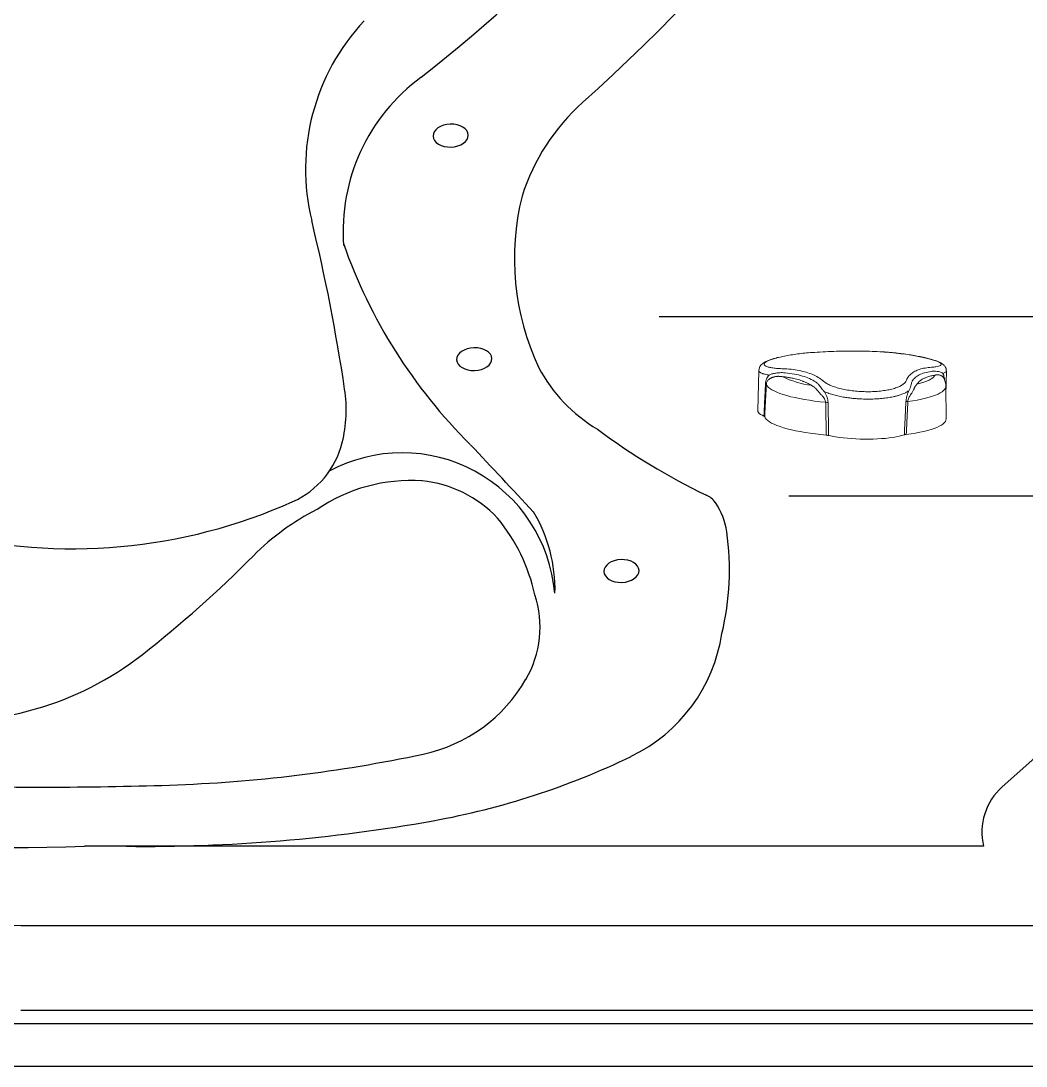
# Model space of a CAD drawing. Extents: x 409 to 498, y 628 to 778.
# Drawn here: x 431.83 to 446.1, y 645.46 to 660.31 of the extents above; entities that cross this region are included whole.
import ezdxf

# ---------------------------------------------------------------- set-up
doc = ezdxf.new("R2010")
doc.units = 0
doc.header["$MEASUREMENT"] = 0
doc.layers.add('1', color=4, linetype='Continuous')

# ---------------------------------------------------------------- blocks, each defined once
blk = doc.blocks.new('2011PULSE')
at = {"layer": '1', "color": 2, "linetype": 'Continuous'}
blk.add_line((56.686, 10.648), (32.314, 10.648), dxfattribs=at)
at = {"layer": '1', "color": 3, "lineweight": 5}
for p, q in [((34.521, 10.144), (34.513, 10.144)), ((35.542, 10.147), (35.452, 10.153)), ((33.73, 9.887), (33.718, 9.313)), ((36.388, 9.542), (36.395, 9.88)), ((36.39, 9.198), (36.387, 9.662))]:
    blk.add_line(p, q, dxfattribs=at)
at = {"layer": '1', "color": 3, "linetype": 'Continuous'}
for p, q in [((54.841, 8.1), (34.159, 8.1)), ((39.223, 5.787), (37.189, 3.969)), ((24.994, 3.125), (24.154, 3.125)), ((36.925, 3.125), (24.994, 3.125)), ((23.25, 2), (38.113, 2)), ((23.25, 0.793), (65.75, 0.793))]:
    blk.add_line(p, q, dxfattribs=at)
at = {"layer": '1', "linetype": 'Continuous'}
blk.add_lwpolyline([(7.75, 0), (81.25, 0, 0.414214), (89, 7.75), (89, 81.25, 0.414214), (81.25, 89), (7.75, 89, 0.414214), (0, 81.25), (0, 7.75, 0.414214), (7.75, 0)], format="xyb", dxfattribs=at)
at = {"layer": '1', "color": 3, "linetype": 'Continuous'}
blk.add_lwpolyline([(7.75, 0.606), (81.244, 0.606, 0.414214), (88.394, 7.756), (88.394, 81.244, 0.414214), (81.244, 88.394), (7.756, 88.394, 0.414214), (0.606, 81.244), (0.606, 7.75, 0.413713)], format="xyb", close=True, dxfattribs=at)
at = {"layer": '1', "color": 3, "lineweight": 5, "flags": 128}
for points in [[(34.511, 10.143), (34.513, 10.144), (34.513, 10.144)], [(36.394, 9.88), (36.391, 9.913), (36.378, 9.94), (36.367, 9.956), (36.359, 9.964), (36.349, 9.972), (36.335, 9.982), (36.315, 9.994), (36.286, 10.007), (36.247, 10.022), (36.194, 10.039), (36.125, 10.058), (36.039, 10.077), (35.972, 10.091), (35.898, 10.104), (35.816, 10.116), (35.75, 10.125), (35.682, 10.133), (35.612, 10.141), (35.54, 10.147)], [(33.952, 10.057), (33.945, 10.055), (33.901, 10.041), (33.856, 10.024), (33.819, 10.007), (33.786, 9.985), (33.764, 9.965), (33.746, 9.941), (33.734, 9.912), (33.731, 9.888)], [(36.23, 9.82), (36.219, 9.802), (36.203, 9.784), (36.18, 9.767), (36.151, 9.75), (36.116, 9.734), (36.075, 9.719), (36.028, 9.704), (35.977, 9.69)], [(33.838, 9.687), (33.849, 9.668), (33.865, 9.65), (33.887, 9.632), (33.914, 9.613), (33.947, 9.596), (33.985, 9.578), (34.028, 9.561), (34.075, 9.545), (34.127, 9.529), (34.184, 9.514), (34.245, 9.5), (34.309, 9.487), (34.378, 9.474), (34.449, 9.463), (34.523, 9.452), (34.6, 9.443), (34.68, 9.434)], [(35.848, 9.446), (35.916, 9.456), (35.98, 9.466), (36.041, 9.478), (36.097, 9.491), (36.149, 9.505), (36.196, 9.519), (36.238, 9.534), (36.276, 9.55), (36.308, 9.567), (36.335, 9.584), (36.356, 9.601), (36.372, 9.619), (36.383, 9.637), (36.387, 9.656), (36.387, 9.662)], [(33.718, 9.313), (33.719, 9.304), (33.725, 9.29), (33.737, 9.277), (33.754, 9.263), (33.776, 9.25), (33.803, 9.238)], [(34.689, 8.967), (34.611, 8.975), (34.534, 8.984), (34.46, 8.994), (34.388, 9.005), (34.319, 9.017), (34.254, 9.029), (34.193, 9.043), (34.135, 9.058), (34.081, 9.073), (34.032, 9.088), (33.987, 9.105), (33.947, 9.122), (33.912, 9.139), (33.882, 9.157), (33.857, 9.175), (33.837, 9.193), (33.823, 9.211), (33.814, 9.229)], [(36.39, 9.198), (36.388, 9.181), (36.38, 9.163), (36.366, 9.145), (36.348, 9.128), (36.324, 9.111), (36.294, 9.094), (36.26, 9.078), (36.221, 9.063), (36.177, 9.048), (36.128, 9.034), (36.075, 9.021), (36.018, 9.009), (35.957, 8.997), (35.893, 8.987), (35.825, 8.978)], [(34.723, 8.962), (34.771, 8.952), (34.821, 8.943), (34.875, 8.935), (34.931, 8.928), (34.989, 8.923), (35.049, 8.918), (35.11, 8.914), (35.171, 8.912), (35.233, 8.911), (35.295, 8.911), (35.356, 8.912), (35.416, 8.914), (35.474, 8.918), (35.53, 8.922), (35.583, 8.928), (35.633, 8.935), (35.68, 8.943), (35.724, 8.952), (35.763, 8.961), (35.797, 8.972)]]:
    blk.add_lwpolyline(points, dxfattribs=at)
at = {"layer": '1', "color": 3, "linetype": 'Continuous'}
for centre, radius, start, end in [((23.305, 23.321), 20.214, 176.6712, 272.4073), ((23.25, 23.25), 21.25, 180, 270), ((14.394, 32.547), 25.274, 311.7653, 333.2465), ((30.376, 12.748), 3.084, 136.9153, 193.7169), ((33.227, 11.457), 3, 131.7653, 162.4197), ((33.906, 11.478), 3.647, 165.9569, 205.0952), ((1.929, 5.804), 26.198, 8.3785, 13.7169), ((32.582, 10.973), 2.236, 207.7663, 239.3192), ((25.951, 9.327), 1.92, 345.9712, 8.8342), ((37.269, 16.91), 9.785, 233.444, 244.0399), ((26.601, 9.164), 1.25, 294.1855, 345.9712), ((28.665, 6.543), 2.174, 4.7333, 118.481), ((28.783, 5.977), 2.345, 85.981, 124.4788), ((28.784, 6.629), 1.695, 43.1348, 84.4913), ((23.981, 14.999), 7.646, 256.0642, 294.1855), ((32.876, 7.844), 0.29, 34.3346, 69.152), ((29.012, 4.82), 3.46, 116.7472, 135.3107), ((32.316, 7.462), 0.968, 7.7326, 34.3346), ((27.982, 6.124), 2.632, 12.6255, 39.2071), ((29.504, 7.048), 3.81, 346.3624, 8.2172), ((14.751, 18.928), 16.6, 308.0008, 315.3107), ((30.903, 6.5), 2.33, 295.8268, 351.3385), ((22.23, 9.355), 4.452, 264.0466, 308.0008), ((27.181, 14.191), 10.875, 280.1933, 295.8268), ((37.763, 3.326), 0.863, 131.7882, 193.4575), ((25.015, 26.24), 23.117, 269.3306, 280.1933)]:
    blk.add_arc(centre, radius, start, end, dxfattribs=at)
at = {"layer": '1', "color": 2, "linetype": 'Continuous'}
for centre, radius, start, end in [((14.503, 32.432), 23.367, 308.1352, 326.2917), ((30.54, 11.865), 2.714, 126.3197, 184.2391), ((34.914, 14.161), 7.501, 199.2411, 225.2198), ((-46.927, -63.703), 105.465, 42.7413, 43.45171), ((28.711, 6.777), 2.125, 358.5278, 31.1213), ((29.133, 6.241), 1.49, 330.0316, 17.9192), ((28.497, 6.608), 2.224, 282.0504, 330.0316), ((24.695, 24.418), 20.434, 271.8689, 282.0504), ((23.593, 58.191), 54.226, 268.1874, 271.8689)]:
    blk.add_arc(centre, radius, start, end, dxfattribs=at)
at = {"layer": '1', "color": 3, "lineweight": 5}
for centre, radius, start, end in [((34.636, 10.958), 1.292, 243.757, 262.8308), ((36.153, 9.663), 0.234, 359.7017, 30.5783)]:
    blk.add_arc(centre, radius, start, end, dxfattribs=at)
at = {"layer": '1', "color": 2, "extrusion": (0, 0, -1)}
for centre in [(29.354, 13.224), (29.689, 10.047), (31.78, 7.037)]:
    blk.add_ellipse(centre, major_axis=(-0.25, -0.008), ratio=0.649149, dxfattribs=at)
at = {"layer": '1', "color": 3, "lineweight": 5}
for points, knots in [([(34.511, 10.143), (34.477, 10.141), (34.409, 10.136), (34.306, 10.125), (34.207, 10.111), (34.114, 10.095), (34.03, 10.078), (33.956, 10.059), (33.895, 10.039), (33.849, 10.019), (33.818, 10), (33.804, 9.981), (33.807, 9.964), (33.827, 9.948), (33.863, 9.935), (33.914, 9.924), (33.979, 9.916), (34.033, 9.914), (34.059, 9.912)], [0, 0, 0, 0, 0.0629563, 0.1258438, 0.188571, 0.2511104, 0.3132462, 0.3756987, 0.4379528, 0.5000669, 0.5621821, 0.6244343, 0.686859, 0.7489466, 0.8115134, 0.874211, 0.9370812, 1, 1, 1, 1]), ([(35.451, 10.153), (35.401, 10.155), (35.303, 10.159), (35.149, 10.162), (34.993, 10.162), (34.836, 10.159), (34.677, 10.153), (34.572, 10.147), (34.519, 10.144)], [0, 0, 0, 0, 0.168663, 0.335965, 0.501974, 0.66666, 0.832621, 1, 1, 1, 1]), ([(36.19, 9.933), (36.209, 9.935), (36.247, 9.938), (36.287, 9.946), (36.313, 9.957), (36.324, 9.969), (36.319, 9.984), (36.3, 10), (36.265, 10.017), (36.217, 10.035), (36.156, 10.053), (36.084, 10.07), (36.003, 10.087), (35.914, 10.103), (35.82, 10.118), (35.734, 10.129), (35.66, 10.137), (35.6, 10.143), (35.563, 10.146), (35.545, 10.147)], [0, 0, 0, 0, 0.063484, 0.126901, 0.190155, 0.253356, 0.316292, 0.379312, 0.442067, 0.5049, 0.567657, 0.630709, 0.693475, 0.75626, 0.819234, 0.882463, 0.92455, 0.963754, 1, 1, 1, 1]), ([(33.73, 9.887), (33.73, 9.887), (33.728, 9.881), (33.734, 9.872), (33.745, 9.861), (33.76, 9.852), (33.784, 9.842), (33.82, 9.831), (33.857, 9.825), (33.876, 9.821)], [0, 0, 0, 0, 0.008171, 0.208858, 0.330727, 0.456596, 0.586471, 0.788721, 1, 1, 1, 1]), ([(33.826, 9.698), (33.827, 9.71), (33.828, 9.727), (33.833, 9.748), (33.841, 9.77), (33.854, 9.796), (33.868, 9.812), (33.876, 9.821)], [0, 0, 0, 0, 0.212695, 0.32418, 0.440952, 0.704815, 1, 1, 1, 1]), ([(33.876, 9.821), (33.889, 9.827), (33.916, 9.837), (33.965, 9.849), (34.002, 9.853), (34.021, 9.855)], [0, 0, 0, 0, 0.324926, 0.658748, 1, 1, 1, 1]), ([(34.001, 9.804), (33.996, 9.803), (33.987, 9.803), (33.973, 9.801), (33.96, 9.798), (33.948, 9.795), (33.936, 9.792), (33.924, 9.787), (33.911, 9.782), (33.898, 9.775), (33.888, 9.769), (33.881, 9.765), (33.879, 9.763)], [0, 0, 0, 0, 0.097354, 0.197409, 0.300213, 0.377642, 0.464882, 0.562043, 0.681387, 0.793811, 0.903777, 1, 1, 1, 1]), ([(34.029, 9.855), (34.041, 9.856), (34.067, 9.856), (34.092, 9.854), (34.106, 9.853)], [0, 0, 0, 0, 0.464225, 1, 1, 1, 1]), ([(34.066, 9.912), (34.108, 9.91), (34.191, 9.905), (34.304, 9.887), (34.407, 9.862), (34.498, 9.829), (34.578, 9.789), (34.621, 9.756), (34.642, 9.739)], [0, 0, 0, 0, 0.167454, 0.333461, 0.498171, 0.664065, 0.831322, 1, 1, 1, 1]), ([(34.106, 9.853), (34.15, 9.848), (34.238, 9.837), (34.353, 9.809), (34.456, 9.772), (34.51, 9.74), (34.537, 9.724)], [0, 0, 0, 0, 0.250077, 0.500006, 0.749934, 1, 1, 1, 1]), ([(35.83, 9.751), (35.837, 9.767), (35.852, 9.801), (35.893, 9.842), (35.946, 9.876), (36.012, 9.903), (36.091, 9.923), (36.153, 9.929), (36.185, 9.933)], [0, 0, 0, 0, 0.168138, 0.334456, 0.498855, 0.66418, 0.831265, 1, 1, 1, 1]), ([(35.911, 9.737), (35.923, 9.753), (35.948, 9.786), (36.007, 9.825), (36.082, 9.855), (36.145, 9.867), (36.177, 9.873)], [0, 0, 0, 0, 0.250073, 0.500007, 0.749934, 1, 1, 1, 1]), ([(36.23, 9.82), (36.22, 9.818), (36.201, 9.815), (36.172, 9.808), (36.144, 9.801), (36.119, 9.792), (36.097, 9.784), (36.078, 9.775), (36.06, 9.766), (36.034, 9.75), (36.003, 9.726), (35.986, 9.702), (35.977, 9.69)], [0, 0, 0, 0, 0.07852, 0.157057, 0.245738, 0.332619, 0.403735, 0.474719, 0.54563, 0.616529, 0.807972, 1, 1, 1, 1]), ([(36.177, 9.873), (36.187, 9.874), (36.206, 9.877), (36.226, 9.877), (36.235, 9.877)], [0, 0, 0, 0, 0.53575, 1, 1, 1, 1]), ([(36.241, 9.876), (36.255, 9.875), (36.284, 9.872), (36.32, 9.86), (36.337, 9.85), (36.345, 9.845)], [0, 0, 0, 0, 0.341185, 0.674972, 1, 1, 1, 1]), ([(36.342, 9.798), (36.34, 9.8), (36.334, 9.805), (36.323, 9.812), (36.308, 9.819), (36.291, 9.824), (36.279, 9.825), (36.273, 9.826)], [0, 0, 0, 0, 0.132144, 0.344057, 0.563814, 0.77666, 1, 1, 1, 1]), ([(36.345, 9.845), (36.356, 9.849), (36.377, 9.856), (36.393, 9.868), (36.394, 9.876), (36.395, 9.88)], [0, 0, 0, 0, 0.365651, 0.715696, 1, 1, 1, 1]), ([(36.345, 9.845), (36.349, 9.836), (36.357, 9.82), (36.364, 9.789), (36.367, 9.768), (36.368, 9.756), (36.368, 9.756)], [0, 0, 0, 0, 0.374355, 0.709003, 0.998047, 1, 1, 1, 1]), ([(33.838, 9.687), (33.837, 9.689), (33.835, 9.693), (33.829, 9.696), (33.826, 9.698)], [0, 0, 0, 0, 0.500001, 1, 1, 1, 1]), ([(33.879, 9.763), (33.872, 9.758), (33.861, 9.749), (33.849, 9.731), (33.841, 9.711), (33.839, 9.694), (33.838, 9.687)], [0, 0, 0, 0, 0.3295119, 0.5971405, 0.8137599, 1, 1, 1, 1]), ([(34.474, 9.676), (34.47, 9.679), (34.46, 9.685), (34.445, 9.694), (34.43, 9.702), (34.414, 9.71), (34.397, 9.718), (34.38, 9.725), (34.363, 9.732), (34.339, 9.741), (34.308, 9.752), (34.269, 9.763), (34.224, 9.774), (34.174, 9.784), (34.12, 9.793), (34.082, 9.797), (34.064, 9.799)], [0, 0, 0, 0, 0.047781, 0.095476, 0.143107, 0.190691, 0.23825, 0.285802, 0.333368, 0.380968, 0.474345, 0.567826, 0.66156, 0.778574, 0.892344, 1, 1, 1, 1]), ([(34.537, 9.724), (34.544, 9.718), (34.558, 9.709), (34.57, 9.697), (34.575, 9.691)], [0, 0, 0, 0, 0.535763, 1, 1, 1, 1]), ([(34.578, 9.688), (34.584, 9.68), (34.595, 9.666), (34.609, 9.648), (34.616, 9.639)], [0, 0, 0, 0, 0.502949, 1, 1, 1, 1]), ([(34.685, 9.707), (34.703, 9.698), (34.738, 9.678), (34.805, 9.653), (34.882, 9.63), (34.967, 9.612), (35.058, 9.598), (35.153, 9.588), (35.249, 9.584), (35.345, 9.585), (35.437, 9.591), (35.525, 9.602), (35.604, 9.617), (35.675, 9.637), (35.734, 9.66), (35.78, 9.687), (35.814, 9.716), (35.824, 9.737), (35.829, 9.748)], [0, 0, 0, 0, 0.062826, 0.125568, 0.188172, 0.250587, 0.312891, 0.375107, 0.437431, 0.499604, 0.561846, 0.624065, 0.686493, 0.748896, 0.811535, 0.874236, 0.937092, 1, 1, 1, 1]), ([(35.86, 9.597), (35.867, 9.61), (35.881, 9.636), (35.892, 9.671), (35.895, 9.691), (35.897, 9.7)], [0, 0, 0, 0, 0.325031, 0.658824, 1, 1, 1, 1]), ([(35.952, 9.661), (35.95, 9.658), (35.948, 9.653), (35.943, 9.643), (35.939, 9.633), (35.934, 9.622), (35.927, 9.608), (35.919, 9.591), (35.908, 9.572), (35.9, 9.559), (35.896, 9.553)], [0, 0, 0, 0, 0.106462, 0.216561, 0.318676, 0.417774, 0.527303, 0.697821, 0.855059, 1, 1, 1, 1]), ([(35.898, 9.704), (35.9, 9.71), (35.903, 9.722), (35.908, 9.732), (35.911, 9.737)], [0, 0, 0, 0, 0.464241, 1, 1, 1, 1]), ([(36.352, 9.786), (36.35, 9.789), (36.347, 9.793), (36.343, 9.797), (36.342, 9.798)], [0, 0, 0, 0, 0.739688, 1, 1, 1, 1]), ([(34.567, 9.599), (34.561, 9.605), (34.551, 9.617), (34.536, 9.634), (34.526, 9.643), (34.521, 9.648)], [0, 0, 0, 0, 0.334213, 0.65802, 1, 1, 1, 1]), ([(34.618, 9.541), (34.615, 9.544), (34.608, 9.551), (34.598, 9.562), (34.588, 9.574), (34.577, 9.587), (34.57, 9.595), (34.567, 9.599)], [0, 0, 0, 0, 0.169032, 0.362289, 0.538985, 0.789623, 1, 1, 1, 1]), ([(34.616, 9.639), (34.623, 9.631), (34.636, 9.613), (34.653, 9.595), (34.662, 9.585)], [0, 0, 0, 0, 0.504865, 1, 1, 1, 1]), ([(34.68, 9.434), (34.678, 9.443), (34.676, 9.46), (34.663, 9.486), (34.643, 9.514), (34.627, 9.531), (34.618, 9.541)], [0, 0, 0, 0, 0.186236, 0.402857, 0.670478, 1, 1, 1, 1]), ([(34.662, 9.585), (34.683, 9.577), (34.724, 9.56), (34.796, 9.538), (34.871, 9.52), (34.942, 9.507), (35.008, 9.497), (35.067, 9.49), (35.137, 9.484), (35.218, 9.48), (35.307, 9.479), (35.396, 9.482), (35.482, 9.488), (35.564, 9.498), (35.631, 9.51), (35.684, 9.523), (35.726, 9.534), (35.771, 9.55), (35.819, 9.57), (35.846, 9.588), (35.86, 9.597)], [0, 0, 0, 0, 0.066919, 0.130982, 0.192196, 0.250564, 0.293003, 0.335093, 0.376837, 0.438785, 0.499974, 0.56117, 0.623125, 0.685849, 0.749352, 0.787965, 0.827845, 0.868992, 0.933067, 1, 1, 1, 1]), ([(34.662, 9.585), (34.669, 9.572), (34.684, 9.547), (34.7, 9.507), (34.712, 9.468), (34.714, 9.443), (34.714, 9.431)], [0, 0, 0, 0, 0.295279, 0.559239, 0.787228, 1, 1, 1, 1]), ([(35.82, 9.442), (35.821, 9.454), (35.823, 9.472), (35.828, 9.497), (35.834, 9.523), (35.845, 9.558), (35.855, 9.583), (35.86, 9.597)], [0, 0, 0, 0, 0.212694, 0.324179, 0.440952, 0.704816, 1, 1, 1, 1]), ([(35.896, 9.553), (35.889, 9.543), (35.877, 9.526), (35.862, 9.498), (35.851, 9.471), (35.849, 9.454), (35.848, 9.446)], [0, 0, 0, 0, 0.329514, 0.597142, 0.81376, 1, 1, 1, 1]), ([(34.714, 9.431), (34.709, 9.432), (34.699, 9.433), (34.686, 9.434), (34.68, 9.434)], [0, 0, 0, 0, 0.5, 1, 1, 1, 1]), ([(35.848, 9.446), (35.842, 9.445), (35.831, 9.444), (35.824, 9.443), (35.82, 9.442)], [0, 0, 0, 0, 0.5, 1, 1, 1, 1]), ([(33.814, 9.229), (33.814, 9.23), (33.812, 9.233), (33.807, 9.236), (33.803, 9.238)], [0, 0, 0, 0, 0.345293, 1, 1, 1, 1]), ([(34.723, 8.962), (34.72, 8.962), (34.71, 8.964), (34.697, 8.966), (34.689, 8.967)], [0, 0, 0, 0, 0.345292, 1, 1, 1, 1]), ([(35.825, 8.978), (35.821, 8.977), (35.81, 8.976), (35.802, 8.973), (35.797, 8.972)], [0, 0, 0, 0, 0.345293, 1, 1, 1, 1])]:
    blk.add_open_spline(points, degree=3, knots=knots, dxfattribs=at)
for points in [[(34.511, 10.143), (34.519, 10.144)], [(35.545, 10.147), (35.458, 10.153)], [(35.54, 10.146), (35.541, 10.146)], [(35.541, 10.146), (35.545, 10.147)], [(33.731, 9.888), (33.73, 9.887)], [(34.006, 9.804), (34.001, 9.804)], [(34.064, 9.799), (34.006, 9.804)], [(34.021, 9.855), (34.029, 9.855)], [(34.066, 9.912), (34.059, 9.912)], [(36.19, 9.933), (36.185, 9.933)], [(36.269, 9.826), (36.23, 9.82)], [(36.235, 9.877), (36.241, 9.876)], [(36.273, 9.826), (36.269, 9.826)], [(33.803, 9.238), (33.826, 9.698)], [(33.838, 9.687), (33.814, 9.229)], [(34.518, 9.651), (34.474, 9.676)], [(34.575, 9.691), (34.578, 9.688)], [(34.645, 9.737), (34.642, 9.739)], [(34.645, 9.737), (34.685, 9.707)], [(35.83, 9.751), (35.829, 9.748)], [(35.897, 9.7), (35.898, 9.704)], [(35.953, 9.664), (35.952, 9.661)], [(35.977, 9.69), (35.953, 9.664)], [(36.347, 9.798), (36.352, 9.786)], [(36.354, 9.782), (36.352, 9.786)], [(34.521, 9.648), (34.518, 9.651)], [(34.689, 8.967), (34.68, 9.434)], [(34.714, 9.431), (34.723, 8.962)], [(35.797, 8.972), (35.82, 9.442)], [(35.848, 9.446), (35.825, 8.978)]]:
    blk.add_open_spline(points, degree=1, dxfattribs=at)

msp = doc.modelspace()

# ---------------------------------------------------------------- block references
at = {"layer": '1'}
msp.add_blockref('2011PULSE', (408.577, 645.46), dxfattribs=at)

doc.saveas('drawing.dxf')
